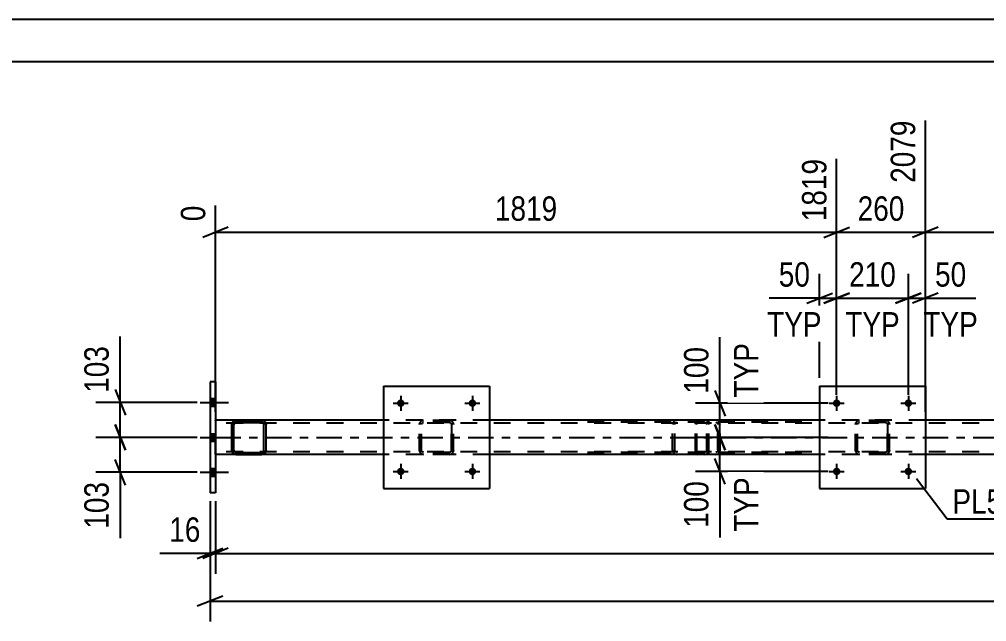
# Model space of a CAD drawing. Header units: millimetres. Extents: x 0 to 841, y 0 to 594.
# Drawn here: x 57.2 to 170.5, y 523.4 to 594 of the extents above; entities that cross this region are included whole.
import ezdxf

# ---------------------------------------------------------------- set-up
doc = ezdxf.new("R2010")
doc.units = ezdxf.units.MM
doc.linetypes.add('DXK_LINE_DOT2', pattern=[3.9198, 1.9599, -1.9599])
doc.linetypes.add('DXK_LINE_DOT3', pattern=[5.9187, 2.979, -0.9799, 0.9799, -0.9799])
doc.styles.add('Arial Narrow', font='ARIALN.TTF', dxfattribs={"height": 0.2})

# ---------------------------------------------------------------- blocks, each defined once
blk = doc.blocks.new('Unknown-283133210-1135')
at = {"color": 5, "linetype": 'Continuous'}
for p, q in [((841, 594), (0, 594)), ((836, 589), (5, 589))]:
    blk.add_line(p, q, dxfattribs=at)
blk = doc.blocks.new('Part-283133210-3753 - 3722')
at = {"color": 7, "linetype": 'DXK_LINE_DOT2'}
for p, q in [((104.09, 546.5), (104.13, 546.69)), ((104.13, 546.69), (104.09, 546.5)), ((104.09, 543.46), (104.09, 546.5)), ((104.09, 543.46), (104.09, 546.5)), ((104.33, 546.5), (104.35, 546.6)), ((104.33, 543.46), (104.33, 546.5)), ((104.33, 543.46), (104.33, 546.5)), ((104.35, 546.6), (104.4, 546.67)), ((104.39, 546.95), (104.57, 546.98)), ((104.57, 546.98), (104.39, 546.95)), ((104.4, 546.67), (104.48, 546.73)), ((104.48, 546.73), (104.57, 546.74)), ((107.61, 546.98), (104.57, 546.98)), ((107.61, 546.74), (104.57, 546.74)), ((107.61, 546.98), (107.79, 546.95)), ((107.79, 546.95), (107.61, 546.98)), ((107.61, 546.74), (107.7, 546.73)), ((107.7, 546.73), (107.78, 546.67)), ((107.78, 546.67), (107.83, 546.6)), ((107.83, 546.6), (107.85, 546.5)), ((107.85, 543.46), (107.85, 546.5)), ((107.85, 546.5), (107.85, 543.46)), ((108.05, 546.69), (108.09, 546.5)), ((108.09, 546.5), (108.05, 546.69)), ((108.09, 543.46), (108.09, 546.5)), ((108.09, 543.46), (108.09, 546.5)), ((104.13, 543.28), (104.09, 543.46)), ((104.09, 543.46), (104.13, 543.28)), ((104.35, 543.37), (104.33, 543.46)), ((104.4, 543.3), (104.35, 543.37)), ((104.57, 542.98), (104.39, 543.02)), ((104.39, 543.02), (104.57, 542.98)), ((104.48, 543.24), (104.4, 543.3)), ((104.57, 543.22), (104.48, 543.24)), ((107.61, 543.22), (104.57, 543.22)), ((107.61, 542.98), (104.57, 542.98)), ((107.7, 543.24), (107.61, 543.22)), ((107.79, 543.02), (107.61, 542.98)), ((107.61, 542.98), (107.79, 543.02)), ((107.78, 543.3), (107.7, 543.24)), ((107.83, 543.37), (107.78, 543.3)), ((107.85, 543.46), (107.83, 543.37)), ((108.09, 543.46), (108.05, 543.28)), ((108.05, 543.28), (108.09, 543.46))]:
    blk.add_line(p, q, dxfattribs=at)
at = {"color": 7, "linetype": 'DXK_LINE_DOT3'}
blk.add_line((106.09, 544.98), (106.09, 544.98), dxfattribs=at)
at = {"color": 7, "linetype": 'DXK_LINE_DOT2'}
for centre, start, end in [((104.57, 546.5), 112.5, 157.5), ((104.57, 546.5), 112.5, 157.5), ((107.61, 546.5), 22.5, 67.5), ((107.61, 546.5), 22.5, 67.5), ((104.57, 543.46), 202.5, 247.5), ((104.57, 543.46), 202.5, 247.5), ((107.61, 543.46), 292.5, 337.5), ((107.61, 543.46), 292.5, 337.5)]:
    blk.add_arc(centre, 0.48, start, end, dxfattribs=at)
blk = doc.blocks.new('Bolt-283133210-3724 - 3722')
at = {"linetype": 'Continuous'}
for points in [[(80.19, 548.65), (80.19, 549.53), (79.55, 549.53), (79.55, 548.65)], [(80.19, 548.65), (80.19, 549.53), (79.55, 549.53), (79.55, 548.65)], [(80.19, 548.65), (80.19, 549.53), (79.55, 549.53), (79.55, 548.65)], [(80.19, 544.53), (80.19, 545.41), (79.55, 545.41), (79.55, 544.53)], [(80.19, 544.53), (80.19, 545.41), (79.55, 545.41), (79.55, 544.53)], [(80.19, 540.45), (80.19, 541.33), (79.55, 541.33), (79.55, 540.45)], [(80.19, 540.45), (80.19, 541.33), (79.55, 541.33), (79.55, 540.45)], [(80.19, 540.45), (80.19, 541.33), (79.55, 541.33), (79.55, 540.45)]]:
    blk.add_hatch(color=1, dxfattribs=at).paths.add_polyline_path(points)
at = {"color": 1, "linetype": 'Continuous'}
for p, q in [((78.39, 549.09), (81.71, 549.09)), ((78.39, 549.09), (81.71, 549.09)), ((78.39, 549.09), (81.71, 549.09)), ((79.55, 549.53), (80.19, 549.53)), ((79.55, 549.53), (80.19, 549.53)), ((79.55, 549.53), (80.19, 549.53)), ((79.55, 548.65), (80.19, 548.65)), ((79.55, 548.65), (80.19, 548.65)), ((79.55, 548.65), (80.19, 548.65)), ((79.55, 545.41), (80.19, 545.41)), ((79.55, 545.41), (80.19, 545.41)), ((78.39, 544.97), (81.71, 544.97)), ((78.39, 544.97), (81.71, 544.97)), ((79.55, 544.53), (80.19, 544.53)), ((79.55, 544.53), (80.19, 544.53)), ((78.39, 540.89), (81.71, 540.89)), ((78.39, 540.89), (81.71, 540.89)), ((78.39, 540.89), (81.71, 540.89)), ((79.55, 541.33), (80.19, 541.33)), ((79.55, 541.33), (80.19, 541.33)), ((79.55, 541.33), (80.19, 541.33)), ((79.55, 540.45), (80.19, 540.45)), ((79.55, 540.45), (80.19, 540.45)), ((79.55, 540.45), (80.19, 540.45))]:
    blk.add_line(p, q, dxfattribs=at)
blk = doc.blocks.new('Part-283133210-3728 - 3722')
at = {"color": 2, "linetype": 'Continuous'}
for p, q in [((82.15, 546.69), (82.11, 546.5)), ((82.11, 543.46), (82.11, 546.5)), ((82.37, 546.6), (82.35, 546.5)), ((82.35, 543.46), (82.35, 546.5)), ((82.42, 546.67), (82.37, 546.6)), ((82.59, 546.98), (82.41, 546.95)), ((82.42, 546.67), (82.5, 546.73)), ((82.5, 546.73), (82.59, 546.74)), ((82.59, 546.98), (85.63, 546.98)), ((82.59, 546.98), (82.59, 546.98)), ((82.59, 546.74), (85.63, 546.74)), ((82.59, 546.74), (82.59, 546.74)), ((85.63, 546.98), (85.63, 546.98)), ((85.82, 546.95), (85.63, 546.98)), ((85.63, 546.74), (85.63, 546.74)), ((85.63, 546.74), (85.73, 546.73)), ((85.73, 546.73), (85.8, 546.67)), ((85.8, 546.67), (85.86, 546.6)), ((85.86, 546.6), (85.87, 546.5)), ((85.87, 543.46), (85.87, 546.5)), ((86.11, 546.5), (86.08, 546.69)), ((86.11, 543.46), (86.11, 546.5)), ((82.11, 543.46), (82.15, 543.28)), ((82.35, 543.46), (82.37, 543.37)), ((82.37, 543.37), (82.42, 543.3)), ((82.41, 543.02), (82.59, 542.98)), ((82.5, 543.24), (82.42, 543.3)), ((82.59, 543.22), (82.5, 543.24)), ((82.59, 543.22), (85.63, 543.22)), ((82.59, 543.22), (82.59, 543.22)), ((82.59, 542.98), (85.63, 542.98)), ((82.59, 542.98), (82.59, 542.98)), ((85.73, 543.24), (85.63, 543.22)), ((85.63, 543.22), (85.63, 543.22)), ((85.63, 542.98), (85.82, 543.02)), ((85.63, 542.98), (85.63, 542.98)), ((85.8, 543.3), (85.73, 543.24)), ((85.86, 543.37), (85.8, 543.3)), ((85.87, 543.46), (85.86, 543.37)), ((86.08, 543.28), (86.11, 543.46))]:
    blk.add_line(p, q, dxfattribs=at)
at = {"color": 7, "linetype": 'DXK_LINE_DOT2'}
for p, q in [((82.11, 546.5), (82.15, 546.69)), ((82.37, 546.6), (82.37, 546.6)), ((82.41, 546.95), (82.59, 546.98)), ((82.5, 546.73), (82.42, 546.67)), ((82.42, 546.67), (82.42, 546.67)), ((82.59, 546.74), (82.5, 546.73)), ((82.59, 546.98), (85.63, 546.98)), ((85.63, 546.74), (82.59, 546.74)), ((85.63, 546.98), (85.82, 546.95)), ((85.73, 546.73), (85.63, 546.74)), ((85.73, 546.73), (85.73, 546.73)), ((85.8, 546.67), (85.8, 546.67)), ((85.8, 546.67), (85.8, 546.67)), ((85.86, 546.6), (85.86, 546.6)), ((85.86, 546.6), (85.86, 546.6)), ((86.08, 546.69), (86.11, 546.5)), ((82.15, 543.28), (82.11, 543.46)), ((82.35, 543.46), (82.35, 543.46)), ((82.59, 542.98), (82.41, 543.02)), ((82.5, 543.24), (82.59, 543.22)), ((82.59, 543.22), (85.63, 543.22)), ((82.59, 542.98), (85.63, 542.98)), ((85.63, 543.22), (85.73, 543.24)), ((85.82, 543.02), (85.63, 542.98)), ((85.73, 543.24), (85.8, 543.3)), ((85.87, 543.46), (85.87, 543.46)), ((86.11, 543.46), (86.08, 543.28))]:
    blk.add_line(p, q, dxfattribs=at)
at = {"color": 2, "linetype": 'Continuous'}
for centre, start, end in [((82.59, 546.5), 112.5001, 157.5001), ((85.63, 546.5), 22.5001, 67.5001), ((82.59, 543.46), 202.5001, 247.5001), ((85.63, 543.46), 292.5001, 337.5001)]:
    blk.add_arc(centre, 0.48, start, end, dxfattribs=at)
at = {"color": 7, "linetype": 'DXK_LINE_DOT2'}
for centre, start, end in [((82.59, 546.5), 112.5001, 157.5001), ((85.63, 546.5), 22.5001, 67.5001), ((82.59, 543.46), 202.5001, 247.5001), ((85.63, 543.46), 292.5001, 337.5001)]:
    blk.add_arc(centre, 0.48, start, end, dxfattribs=at)
blk = doc.blocks.new('Part-283133210-3733 - 3722')
at = {"color": 2, "linetype": 'Continuous'}
for p, q in [((99.89, 546.99), (80.19, 546.99)), ((150.97, 546.99), (112.29, 546.99)), ((202.05, 546.99), (163.37, 546.99)), ((82.59, 542.99), (80.19, 542.99)), ((99.89, 542.99), (85.64, 542.99)), ((150.97, 542.99), (112.29, 542.99)), ((202.05, 542.99), (163.37, 542.99))]:
    blk.add_line(p, q, dxfattribs=at)
at = {"color": 7, "linetype": 'DXK_LINE_DOT2'}
for p, q in [((80.19, 542.99), (80.19, 546.99)), ((741.94, 546.67), (80.19, 546.67)), ((112.29, 546.99), (99.89, 546.99)), ((163.37, 546.99), (150.97, 546.99)), ((741.94, 543.31), (80.19, 543.31)), ((85.64, 542.99), (82.59, 542.99)), ((112.29, 542.99), (99.89, 542.99)), ((163.37, 542.99), (150.97, 542.99))]:
    blk.add_line(p, q, dxfattribs=at)
at = {"color": 7, "linetype": 'DXK_LINE_DOT3'}
blk.add_line((80.19, 544.99), (741.94, 544.99), dxfattribs=at)
blk = doc.blocks.new('Part-283133210-3752 - 3722')
at = {"color": 2, "linetype": 'Continuous'}
for p, q in [((99.89, 550.98), (99.89, 538.98)), ((99.89, 550.98), (112.29, 550.98)), ((112.29, 550.98), (112.29, 538.98)), ((99.89, 538.98), (112.29, 538.98))]:
    blk.add_line(p, q, dxfattribs=at)
blk = doc.blocks.new('Part-283133210-3758 - 3722')
at = {"color": 2, "linetype": 'Continuous'}
for p, q in [((150.97, 550.98), (150.97, 538.98)), ((150.97, 550.98), (163.37, 550.98)), ((163.37, 550.98), (163.37, 538.98)), ((150.97, 538.98), (163.37, 538.98))]:
    blk.add_line(p, q, dxfattribs=at)
blk = doc.blocks.new('Part-283133210-3759 - 3722')
at = {"color": 7, "linetype": 'DXK_LINE_DOT2'}
for p, q in [((155.17, 546.5), (155.21, 546.69)), ((155.21, 546.69), (155.17, 546.5)), ((155.17, 543.46), (155.17, 546.5)), ((155.17, 543.46), (155.17, 546.5)), ((155.41, 546.5), (155.43, 546.6)), ((155.41, 543.46), (155.41, 546.5)), ((155.41, 543.46), (155.41, 546.5)), ((155.43, 546.6), (155.48, 546.67)), ((155.47, 546.95), (155.65, 546.98)), ((155.65, 546.98), (155.47, 546.95)), ((155.48, 546.67), (155.56, 546.73)), ((155.56, 546.73), (155.65, 546.74)), ((158.69, 546.98), (155.65, 546.98)), ((158.69, 546.74), (155.65, 546.74)), ((158.69, 546.98), (158.87, 546.95)), ((158.87, 546.95), (158.69, 546.98)), ((158.69, 546.74), (158.78, 546.73)), ((158.78, 546.73), (158.86, 546.67)), ((158.86, 546.67), (158.91, 546.6)), ((158.91, 546.6), (158.93, 546.5)), ((158.93, 543.46), (158.93, 546.5)), ((158.93, 546.5), (158.93, 543.46)), ((159.13, 546.69), (159.17, 546.5)), ((159.17, 546.5), (159.13, 546.69)), ((159.17, 543.46), (159.17, 546.5)), ((159.17, 543.46), (159.17, 546.5)), ((155.21, 543.28), (155.17, 543.46)), ((155.17, 543.46), (155.21, 543.28)), ((155.43, 543.37), (155.41, 543.46)), ((155.48, 543.3), (155.43, 543.37)), ((155.65, 542.98), (155.47, 543.02)), ((155.47, 543.02), (155.65, 542.98)), ((155.56, 543.24), (155.48, 543.3)), ((155.65, 543.22), (155.56, 543.24)), ((158.69, 543.22), (155.65, 543.22)), ((158.69, 542.98), (155.65, 542.98)), ((158.78, 543.24), (158.69, 543.22)), ((158.87, 543.02), (158.69, 542.98)), ((158.69, 542.98), (158.87, 543.02)), ((158.86, 543.3), (158.78, 543.24)), ((158.91, 543.37), (158.86, 543.3)), ((158.93, 543.46), (158.91, 543.37)), ((159.17, 543.46), (159.13, 543.28)), ((159.13, 543.28), (159.17, 543.46))]:
    blk.add_line(p, q, dxfattribs=at)
at = {"color": 7, "linetype": 'DXK_LINE_DOT3'}
blk.add_line((157.17, 544.98), (157.17, 544.98), dxfattribs=at)
at = {"color": 7, "linetype": 'DXK_LINE_DOT2'}
for centre, start, end in [((155.65, 546.5), 112.5, 157.5), ((155.65, 546.5), 112.5, 157.5), ((158.69, 546.5), 22.5, 67.5), ((158.69, 546.5), 22.5, 67.5), ((155.65, 543.46), 202.5, 247.5), ((155.65, 543.46), 202.5, 247.5), ((158.69, 543.46), 292.5, 337.5), ((158.69, 543.46), 292.5, 337.5)]:
    blk.add_arc(centre, 0.48, start, end, dxfattribs=at)
blk = doc.blocks.new('Part-283133210-3886 - 3722')
at = {"color": 2, "linetype": 'Continuous'}
for p, q in [((80.19, 551.49), (79.55, 551.49)), ((79.55, 551.49), (79.55, 538.49)), ((80.19, 551.49), (80.19, 538.49)), ((80.19, 538.49), (79.55, 538.49))]:
    blk.add_line(p, q, dxfattribs=at)
blk = doc.blocks.new('Part-283133210-3903 - 3722')
at = {"color": 7, "linetype": 'DXK_LINE_DOT2'}
for p, q in [((136.47, 546.69), (136.45, 546.51)), ((136.45, 543.47), (136.45, 546.51)), ((136.53, 546.85), (136.47, 546.69)), ((136.62, 546.95), (136.53, 546.85)), ((136.59, 546.51), (136.6, 546.6)), ((136.59, 543.47), (136.59, 546.51)), ((136.6, 546.6), (136.63, 546.68)), ((136.72, 546.99), (136.62, 546.95)), ((136.63, 546.68), (136.67, 546.73)), ((136.67, 546.73), (136.72, 546.75)), ((148.88, 546.99), (136.72, 546.99)), ((148.88, 546.75), (136.72, 546.75)), ((138, 546.75), (138, 546.99)), ((139.01, 546.95), (138.81, 546.99)), ((138.81, 546.75), (138.91, 546.73)), ((138.91, 546.73), (138.99, 546.68)), ((138.99, 546.68), (139.05, 546.6)), ((139.05, 546.6), (139.06, 546.51)), ((139.06, 543.47), (139.06, 546.51)), ((139.3, 546.59), (139.28, 546.69)), ((139.32, 546.51), (139.3, 546.59)), ((139.32, 543.47), (139.32, 546.51)), ((136.45, 543.47), (136.47, 543.28)), ((136.47, 543.28), (136.53, 543.13)), ((136.53, 543.13), (136.62, 543.02)), ((136.6, 543.37), (136.59, 543.47)), ((136.63, 543.3), (136.6, 543.37)), ((136.62, 543.02), (136.72, 542.99)), ((136.67, 543.24), (136.63, 543.3)), ((136.72, 543.23), (136.67, 543.24)), ((148.88, 543.23), (136.72, 543.23)), ((148.88, 542.99), (136.72, 542.99)), ((138, 542.99), (138, 543.23)), ((138.91, 543.24), (138.81, 543.23)), ((138.81, 542.99), (139.01, 543.02)), ((138.99, 543.3), (138.91, 543.24)), ((139.05, 543.37), (138.99, 543.3)), ((139.06, 543.47), (139.05, 543.37)), ((139.28, 543.28), (139.3, 543.38)), ((139.3, 543.38), (139.32, 543.47))]:
    blk.add_line(p, q, dxfattribs=at)
for centre, start, end in [((138.83, 546.49), 23.8494, 68.8059), ((138.83, 543.48), 291.1941, 336.1506)]:
    blk.add_arc(centre, 0.492, start, end, dxfattribs=at)
blk = doc.blocks.new('Part-283133210-3904 - 3722')
at = {"color": 7, "linetype": 'DXK_LINE_DOT2'}
for p, q in [((137.49, 546.99), (122.5, 546.99)), ((137.49, 546.75), (122.5, 546.75)), ((133.76, 546.59), (133.74, 546.51)), ((133.74, 543.47), (133.74, 546.51)), ((133.78, 546.69), (133.76, 546.59)), ((134, 546.51), (134.02, 546.6)), ((134, 543.47), (134, 546.51)), ((134.02, 546.6), (134.07, 546.68)), ((134.25, 546.99), (134.06, 546.95)), ((134.07, 546.68), (134.15, 546.73)), ((134.15, 546.73), (134.25, 546.75)), ((137.68, 546.95), (137.49, 546.99)), ((137.49, 546.75), (137.58, 546.73)), ((137.58, 546.73), (137.67, 546.68)), ((137.67, 546.68), (137.72, 546.6)), ((137.72, 546.6), (137.74, 546.51)), ((137.74, 543.47), (137.74, 546.51)), ((137.98, 546.59), (137.96, 546.69)), ((138, 546.51), (137.98, 546.59)), ((138, 543.47), (138, 546.51)), ((137.49, 543.23), (122.5, 543.23)), ((137.49, 542.99), (122.5, 542.99)), ((133.74, 543.47), (133.76, 543.38)), ((133.76, 543.38), (133.78, 543.28)), ((134.02, 543.37), (134, 543.47)), ((134.07, 543.3), (134.02, 543.37)), ((134.06, 543.02), (134.25, 542.99)), ((134.15, 543.24), (134.07, 543.3)), ((134.25, 543.23), (134.15, 543.24)), ((137.58, 543.24), (137.49, 543.23)), ((137.49, 542.99), (137.68, 543.02)), ((137.67, 543.3), (137.58, 543.24)), ((137.72, 543.37), (137.67, 543.3)), ((137.74, 543.47), (137.72, 543.37)), ((137.96, 543.28), (137.98, 543.38)), ((137.98, 543.38), (138, 543.47))]:
    blk.add_line(p, q, dxfattribs=at)
for centre, start, end in [((134.23, 546.49), 110.7583, 155.68), ((137.51, 546.49), 24.32, 69.2417), ((134.23, 543.49), 204.32, 249.2417), ((137.51, 543.49), 290.7583, 335.68)]:
    blk.add_arc(centre, 0.496, start, end, dxfattribs=at)
blk = doc.blocks.new('Bolt-283133210-3995 - 3722')
at = {"linetype": 'Continuous'}
for points in [[(153.41, 540.99, -1), (152.53, 540.99, -1)], [(161.81, 540.99, -1), (160.93, 540.99, -1)]]:
    blk.add_hatch(color=1, dxfattribs=at).paths.add_polyline_path(points)
at = {"color": 1, "linetype": 'Continuous'}
for p, q in [((152.97, 541.87), (152.97, 540.11)), ((161.37, 541.87), (161.37, 540.11)), ((152.09, 540.99), (153.85, 540.99)), ((160.49, 540.99), (162.25, 540.99))]:
    blk.add_line(p, q, dxfattribs=at)
blk = doc.blocks.new('Bolt-283133210-3996 - 3722')
at = {"linetype": 'Continuous'}
for points in [[(153.41, 548.99, -1), (152.53, 548.99, -1)], [(161.81, 548.99, -1), (160.93, 548.99, -1)]]:
    blk.add_hatch(color=1, dxfattribs=at).paths.add_polyline_path(points)
at = {"color": 1, "linetype": 'Continuous'}
for p, q in [((152.97, 549.87), (152.97, 548.11)), ((161.37, 549.87), (161.37, 548.11)), ((152.09, 548.99), (153.85, 548.99)), ((160.49, 548.99), (162.25, 548.99))]:
    blk.add_line(p, q, dxfattribs=at)
blk = doc.blocks.new('Bolt-283133210-3997 - 3722')
at = {"linetype": 'Continuous'}
for points in [[(102.33, 540.99, -1), (101.45, 540.99, -1)], [(110.73, 540.99, -1), (109.85, 540.99, -1)]]:
    blk.add_hatch(color=1, dxfattribs=at).paths.add_polyline_path(points)
at = {"color": 1, "linetype": 'Continuous'}
for p, q in [((101.89, 541.87), (101.89, 540.11)), ((110.29, 541.87), (110.29, 540.11)), ((101.01, 540.99), (102.77, 540.99)), ((109.41, 540.99), (111.17, 540.99))]:
    blk.add_line(p, q, dxfattribs=at)
blk = doc.blocks.new('Bolt-283133210-3998 - 3722')
at = {"linetype": 'Continuous'}
for points in [[(102.33, 548.99, -1), (101.45, 548.99, -1)], [(110.73, 548.99, -1), (109.85, 548.99, -1)]]:
    blk.add_hatch(color=1, dxfattribs=at).paths.add_polyline_path(points)
at = {"color": 1, "linetype": 'Continuous'}
for p, q in [((101.89, 549.87), (101.89, 548.11)), ((110.29, 549.87), (110.29, 548.11)), ((101.01, 548.99), (102.77, 548.99)), ((109.41, 548.99), (111.17, 548.99))]:
    blk.add_line(p, q, dxfattribs=at)
blk = doc.blocks.new('StraightDimension-283133210-11794 - 3722')
at = {"color": 7, "linetype": 'Continuous'}
for p, q in [((152.97, 549.99), (152.97, 577.65)), ((80.19, 547.99), (80.19, 572.16)), ((81.69, 569.63), (78.69, 568.43)), ((80.19, 569.03), (152.97, 569.03)), ((151.47, 568.43), (154.47, 569.63))]:
    blk.add_line(p, q, dxfattribs=at)
at = {"color": 0}
blk.add_wipeout([(120.84, 569.78), (120.84, 573.98), (112.33, 573.98), (112.33, 569.78)], dxfattribs=at)
at = {"color": 3, "style": 'Arial Narrow'}
blk.add_text('1819', height=2.863, dxfattribs=at).set_placement((112.93, 570.38))
at = {"color": 0, "linetype": 'Continuous'}
for points in [[(152.37, 578.25), (148.17, 578.25), (148.17, 569.73), (152.37, 569.73)], [(79.59, 572.76), (75.39, 572.76), (75.39, 569.73), (79.59, 569.73)]]:
    blk.add_wipeout(points, dxfattribs=at)
at = {"color": 3, "linetype": 'Continuous', "style": 'Arial Narrow'}
for s, height, p in [('1819', 2.863, (151.77, 570.33)), ('0', 2.86, (78.99, 570.33))]:
    blk.add_text(s, height=height, rotation=90.0002, dxfattribs=at).set_placement(p)
blk = doc.blocks.new('StraightDimension-283133210-11792 - 3722')
at = {"color": 7, "linetype": 'Continuous'}
for p, q in [((163.37, 547.99), (163.37, 582.15)), ((204.05, 549.99), (204.05, 577.65)), ((164.87, 569.63), (161.87, 568.43)), ((163.37, 569.03), (204.05, 569.03)), ((202.55, 568.43), (205.55, 569.63))]:
    blk.add_line(p, q, dxfattribs=at)
at = {"color": 0}
blk.add_wipeout([(187.97, 569.78), (187.97, 573.98), (179.46, 573.98), (179.46, 569.78)], dxfattribs=at)
at = {"color": 3, "style": 'Arial Narrow'}
blk.add_text('1017', height=2.863, dxfattribs=at).set_placement((180.06, 570.38))
at = {"color": 0, "linetype": 'Continuous'}
blk.add_wipeout([(203.45, 578.25), (199.25, 578.25), (199.25, 569.73), (203.45, 569.73)], dxfattribs=at)
at = {"color": 3, "linetype": 'Continuous', "style": 'Arial Narrow'}
blk.add_text('3096', height=2.863, rotation=90.0002, dxfattribs=at).set_placement((202.85, 570.33))
blk = doc.blocks.new('StraightDimension-283133210-4021 - 3722')
at = {"color": 7, "linetype": 'Continuous'}
for p, q in [((79.55, 537.49), (79.55, 523.38)), ((81.05, 526.38), (78.05, 525.18)), ((79.55, 525.78), (779.7, 525.78))]:
    blk.add_line(p, q, dxfattribs=at)
blk = doc.blocks.new('StraightDimension-283133210-4032 - 3722')
at = {"color": 7, "linetype": 'Continuous'}
for p, q in [((79.55, 537.49), (79.55, 528.99)), ((80.19, 537.49), (80.19, 528.99)), ((78.05, 530.79), (81.05, 531.99)), ((81.69, 531.99), (78.69, 530.79)), ((79.55, 531.39), (73.65, 531.39)), ((79.55, 531.39), (73.65, 531.39)), ((79.55, 531.39), (80.19, 531.39))]:
    blk.add_line(p, q, dxfattribs=at)
at = {"color": 0}
blk.add_wipeout([(79.03, 532.14), (79.03, 536.34), (74.17, 536.34), (74.17, 532.14)], dxfattribs=at)
at = {"color": 3, "style": 'Arial Narrow'}
blk.add_text('16', height=2.863, dxfattribs=at).set_placement((74.77, 532.74))
blk = doc.blocks.new('StraightDimension-283133210-4042 - 3722')
at = {"color": 7, "linetype": 'Continuous'}
for p, q in [((80.19, 537.49), (80.19, 528.99)), ((81.69, 531.99), (78.69, 530.79)), ((80.19, 531.39), (779.06, 531.39))]:
    blk.add_line(p, q, dxfattribs=at)
blk = doc.blocks.new('StraightDimension-283133210-4588 - 3722')
at = {"color": 7, "linetype": 'Continuous'}
for p, q in [((161.37, 549.99), (161.37, 564.16)), ((163.37, 551.98), (163.37, 564.16)), ((159.87, 560.71), (162.87, 561.91)), ((161.37, 561.31), (163.37, 561.31)), ((164.87, 561.91), (161.87, 560.71)), ((163.37, 561.31), (169.28, 561.31)), ((163.37, 561.31), (169.28, 561.31))]:
    blk.add_line(p, q, dxfattribs=at)
at = {"color": 0}
blk.add_wipeout([(168.75, 562.06), (168.75, 566.26), (163.9, 566.26), (163.9, 562.06)], dxfattribs=at)
at = {"color": 0, "linetype": 'Continuous'}
blk.add_wipeout([(170.12, 556.21), (170.12, 560.41), (162.53, 560.41), (162.53, 556.21)], dxfattribs=at)
at = {"color": 3, "style": 'Arial Narrow'}
blk.add_text('50', height=2.863, dxfattribs=at).set_placement((164.5, 562.66))
at = {"color": 3, "linetype": 'Continuous', "style": 'Arial Narrow'}
blk.add_text('TYP', height=2.863, dxfattribs=at).set_placement((163.13, 556.81))
blk = doc.blocks.new('StraightDimension-283133210-4601 - 3722')
at = {"color": 7, "linetype": 'Continuous'}
for p, q in [((152.97, 549.99), (152.97, 564.16)), ((161.37, 549.99), (161.37, 564.16)), ((151.47, 560.71), (154.47, 561.91)), ((152.97, 561.31), (161.37, 561.31)), ((162.87, 561.91), (159.87, 560.71))]:
    blk.add_line(p, q, dxfattribs=at)
at = {"color": 0}
blk.add_wipeout([(160.51, 562.06), (160.51, 566.26), (153.83, 566.26), (153.83, 562.06)], dxfattribs=at)
at = {"color": 0, "linetype": 'Continuous'}
blk.add_wipeout([(160.97, 556.21), (160.97, 560.41), (153.38, 560.41), (153.38, 556.21)], dxfattribs=at)
at = {"color": 3, "style": 'Arial Narrow'}
blk.add_text('210', height=2.863, dxfattribs=at).set_placement((154.43, 562.66))
at = {"color": 3, "linetype": 'Continuous', "style": 'Arial Narrow'}
blk.add_text('TYP', height=2.863, dxfattribs=at).set_placement((153.98, 556.81))
blk = doc.blocks.new('StraightDimension-283133210-4617 - 3722')
at = {"color": 7, "linetype": 'Continuous'}
for p, q in [((150.97, 551.98), (150.97, 564.16)), ((152.97, 549.99), (152.97, 564.16)), ((150.97, 561.31), (145.06, 561.31)), ((150.97, 561.31), (145.06, 561.31)), ((149.47, 560.71), (152.47, 561.91)), ((150.97, 561.31), (152.97, 561.31)), ((154.47, 561.91), (151.47, 560.71))]:
    blk.add_line(p, q, dxfattribs=at)
at = {"color": 0}
blk.add_wipeout([(150.45, 562.06), (150.45, 566.26), (145.59, 566.26), (145.59, 562.06)], dxfattribs=at)
at = {"color": 0, "linetype": 'Continuous'}
blk.add_wipeout([(151.81, 556.21), (151.81, 560.41), (144.22, 560.41), (144.22, 556.21)], dxfattribs=at)
at = {"color": 3, "style": 'Arial Narrow'}
blk.add_text('50', height=2.863, dxfattribs=at).set_placement((146.19, 562.66))
at = {"color": 3, "linetype": 'Continuous', "style": 'Arial Narrow'}
blk.add_text('TYP', height=2.863, dxfattribs=at).set_placement((144.82, 556.81))
blk = doc.blocks.new('StraightDimension-283133210-4631 - 3722')
at = {"color": 7, "linetype": 'Continuous'}
for p, q in [((139.3, 548.99), (139.3, 556.72)), ((139.3, 548.99), (139.3, 556.72)), ((138.7, 550.49), (139.9, 547.49)), ((151.97, 548.99), (136.45, 548.99)), ((139.3, 544.99), (139.3, 548.99)), ((139.9, 543.49), (138.7, 546.49)), ((151.97, 544.99), (136.45, 544.99))]:
    blk.add_line(p, q, dxfattribs=at)
at = {"color": 0, "linetype": 'Continuous'}
blk.add_wipeout([(144.4, 556.65), (140.2, 556.65), (140.2, 549.06), (144.4, 549.06)], dxfattribs=at)
at = {"color": 0}
blk.add_wipeout([(138.55, 556.19), (134.35, 556.19), (134.35, 549.51), (138.55, 549.51)], dxfattribs=at)
at = {"color": 3, "style": 'Arial Narrow'}
blk.add_text('100', height=2.863, rotation=90.0002, dxfattribs=at).set_placement((137.95, 550.11))
at = {"color": 3, "linetype": 'Continuous', "style": 'Arial Narrow'}
blk.add_text('TYP', height=2.863, rotation=90.0002, dxfattribs=at).set_placement((143.8, 549.66))
blk = doc.blocks.new('StraightDimension-283133210-4654 - 3722')
at = {"color": 7, "linetype": 'Continuous'}
for p, q in [((138.7, 546.49), (139.9, 543.49)), ((151.97, 544.99), (136.45, 544.99)), ((139.3, 540.99), (139.3, 544.99)), ((139.9, 539.49), (138.7, 542.49)), ((151.97, 540.99), (136.45, 540.99)), ((139.3, 540.99), (139.3, 533.25)), ((139.3, 540.99), (139.3, 533.25))]:
    blk.add_line(p, q, dxfattribs=at)
at = {"color": 0, "linetype": 'Continuous'}
blk.add_wipeout([(144.4, 540.91), (140.2, 540.91), (140.2, 533.32), (144.4, 533.32)], dxfattribs=at)
at = {"color": 0}
blk.add_wipeout([(138.55, 540.46), (134.35, 540.46), (134.35, 533.78), (138.55, 533.78)], dxfattribs=at)
at = {"color": 3, "style": 'Arial Narrow'}
blk.add_text('100', height=2.863, rotation=90.0002, dxfattribs=at).set_placement((137.95, 534.38))
at = {"color": 3, "linetype": 'Continuous', "style": 'Arial Narrow'}
blk.add_text('TYP', height=2.863, rotation=90.0002, dxfattribs=at).set_placement((143.8, 533.92))
blk = doc.blocks.new('StraightDimension-283133210-4787 - 3722')
at = {"color": 7, "linetype": 'Continuous'}
for p, q in [((69.03, 549.09), (69.03, 556.82)), ((69.03, 549.09), (69.03, 556.82)), ((68.43, 550.59), (69.63, 547.59)), ((78.03, 549.09), (66.18, 549.09)), ((69.03, 544.99), (69.03, 549.09)), ((69.63, 543.49), (68.43, 546.49)), ((78.03, 544.99), (66.18, 544.99))]:
    blk.add_line(p, q, dxfattribs=at)
at = {"color": 0}
blk.add_wipeout([(68.28, 556.3), (64.08, 556.3), (64.08, 549.61), (68.28, 549.61)], dxfattribs=at)
at = {"color": 3, "style": 'Arial Narrow'}
blk.add_text('103', height=2.863, rotation=90.0002, dxfattribs=at).set_placement((67.68, 550.21))
blk = doc.blocks.new('StraightDimension-283133210-4800 - 3722')
at = {"color": 7, "linetype": 'Continuous'}
for p, q in [((68.43, 546.49), (69.63, 543.49)), ((78.03, 544.99), (66.18, 544.99)), ((69.03, 540.89), (69.03, 544.99)), ((69.63, 539.39), (68.43, 542.39)), ((78.03, 540.89), (66.18, 540.89)), ((69.03, 540.89), (69.03, 533.15)), ((69.03, 540.89), (69.03, 533.15))]:
    blk.add_line(p, q, dxfattribs=at)
at = {"color": 0}
blk.add_wipeout([(68.28, 540.36), (64.08, 540.36), (64.08, 533.68), (68.28, 533.68)], dxfattribs=at)
at = {"color": 3, "style": 'Arial Narrow'}
blk.add_text('103', height=2.863, rotation=90.0002, dxfattribs=at).set_placement((67.68, 534.28))
blk = doc.blocks.new('StraightDimension-283133210-11793 - 3722')
at = {"color": 7, "linetype": 'Continuous'}
for p, q in [((163.37, 547.99), (163.37, 582.15)), ((152.97, 549.99), (152.97, 577.65)), ((151.47, 568.43), (154.47, 569.63)), ((152.97, 569.03), (163.37, 569.03)), ((164.87, 569.63), (161.87, 568.43))]:
    blk.add_line(p, q, dxfattribs=at)
at = {"color": 0}
blk.add_wipeout([(161.51, 569.78), (161.51, 573.98), (154.83, 573.98), (154.83, 569.78)], dxfattribs=at)
at = {"color": 3, "style": 'Arial Narrow'}
blk.add_text('260', height=2.863, dxfattribs=at).set_placement((155.43, 570.38))
at = {"color": 0, "linetype": 'Continuous'}
blk.add_wipeout([(162.77, 582.75), (158.57, 582.75), (158.57, 574.23), (162.77, 574.23)], dxfattribs=at)
at = {"color": 3, "linetype": 'Continuous', "style": 'Arial Narrow'}
blk.add_text('2079', height=2.863, rotation=90.0002, dxfattribs=at).set_placement((162.17, 574.83))
blk = doc.blocks.new('Mark-283133210-3754 - 3722')
at = {"color": 30, "linetype": 'Continuous'}
for p, q in [((162.34, 540.16), (165.93, 535.44)), ((165.93, 535.44), (176.63, 535.44))]:
    blk.add_line(p, q, dxfattribs=at)
at = {"color": 0}
blk.add_wipeout([(176.03, 536.04), (176.03, 539.04), (166.53, 539.04), (166.53, 536.04)], dxfattribs=at)
blk.add_wipeout([(176.03, 536.04), (176.03, 539.04), (166.53, 539.04), (166.53, 536.04)], dxfattribs=at)
at = {"color": 3, "style": 'Arial Narrow'}
blk.add_text('PL581', height=2.863, dxfattribs=at).set_placement((166.53, 536.04))

msp = doc.modelspace()

# ---------------------------------------------------------------- block references
for name in ['Unknown-283133210-1135', 'Part-283133210-3886 - 3722', 'Part-283133210-3752 - 3722', 'Part-283133210-3758 - 3722', 'Bolt-283133210-3998 - 3722', 'Bolt-283133210-3996 - 3722', 'Bolt-283133210-3724 - 3722', 'Part-283133210-3733 - 3722', 'Part-283133210-3728 - 3722', 'Part-283133210-3753 - 3722', 'Part-283133210-3904 - 3722', 'Part-283133210-3903 - 3722', 'Part-283133210-3759 - 3722', 'Bolt-283133210-3997 - 3722', 'Bolt-283133210-3995 - 3722']:
    msp.add_blockref(name, (0, 0))

# ---------------------------------------------------------------- next in the draw order: block references
for name in ['StraightDimension-283133210-11792 - 3722', 'StraightDimension-283133210-11794 - 3722', 'StraightDimension-283133210-4021 - 3722']:
    msp.add_blockref(name, (0, 0))

# ---------------------------------------------------------------- next in the draw order: block references
for name in ['StraightDimension-283133210-4588 - 3722', 'StraightDimension-283133210-4787 - 3722', 'StraightDimension-283133210-4032 - 3722']:
    msp.add_blockref(name, (0, 0))

# ---------------------------------------------------------------- next in the draw order: block references
for name in ['StraightDimension-283133210-4601 - 3722', 'StraightDimension-283133210-4800 - 3722', 'StraightDimension-283133210-4042 - 3722']:
    msp.add_blockref(name, (0, 0))

# ---------------------------------------------------------------- next in the draw order: block references
for name in ['StraightDimension-283133210-4617 - 3722', 'Mark-283133210-3754 - 3722']:
    msp.add_blockref(name, (0, 0))

# ---------------------------------------------------------------- next in the draw order: block references
msp.add_blockref('StraightDimension-283133210-4631 - 3722', (0, 0))

# ---------------------------------------------------------------- next in the draw order: block references
for name in ['StraightDimension-283133210-11793 - 3722', 'StraightDimension-283133210-4654 - 3722']:
    msp.add_blockref(name, (0, 0))

doc.saveas('drawing.dxf')
